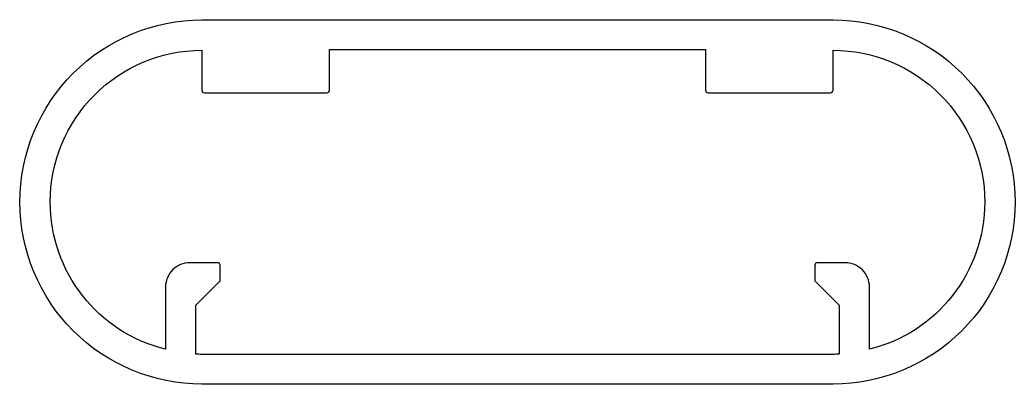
# Model space of a CAD drawing. Extents: x 672.4 to 754.4, y -30.6 to -0.6.
import ezdxf

# ---------------------------------------------------------------- set-up
doc = ezdxf.new("R2010")
doc.units = 0
doc.header["$LTSCALE"] = 15
doc.layers.get('0').update_dxf_attribs({"linetype": 'CONTINUOUS'})

msp = doc.modelspace()

# ---------------------------------------------------------------- linework, layer by layer
at = {"color": 0, "ltscale": 0.05}
for points in [[(687.363, -0.65), (739.363, -0.65, -0.414214), (754.363, -15.65, -0.414214), (739.363, -30.65), (687.363, -30.65, -0.414214), (672.363, -15.65), (672.363, -15.65, -0.414214)], [(686.863, -24.15), (688.863, -22.15), (688.863, -20.85, 0.414214), (688.663, -20.65), (686.363, -20.65, 0.414214), (684.363, -22.65), (684.363, -27.784, -0.344881), (674.863, -15.65, -0.414214), (687.363, -3.15), (687.363, -6.45, 0.414214), (687.563, -6.65), (697.663, -6.65, 0.414214), (697.863, -6.45), (697.863, -3.1), (728.863, -3.1), (728.863, -6.45, 0.414214), (729.063, -6.65), (739.163, -6.65, 0.414214), (739.363, -6.45), (739.363, -3.15, -0.414214), (751.863, -15.65, -0.344881), (742.363, -27.784), (742.363, -22.65, 0.414214), (740.363, -20.65), (738.063, -20.65, 0.414214), (737.863, -20.85), (737.863, -22.15), (739.863, -24.15), (739.863, -28.19, -0.010003), (739.363, -28.2), (687.363, -28.2, -0.010003), (686.863, -28.19)]]:
    msp.add_lwpolyline(points, format="xyb", close=True, dxfattribs=at)

doc.saveas('drawing.dxf')
